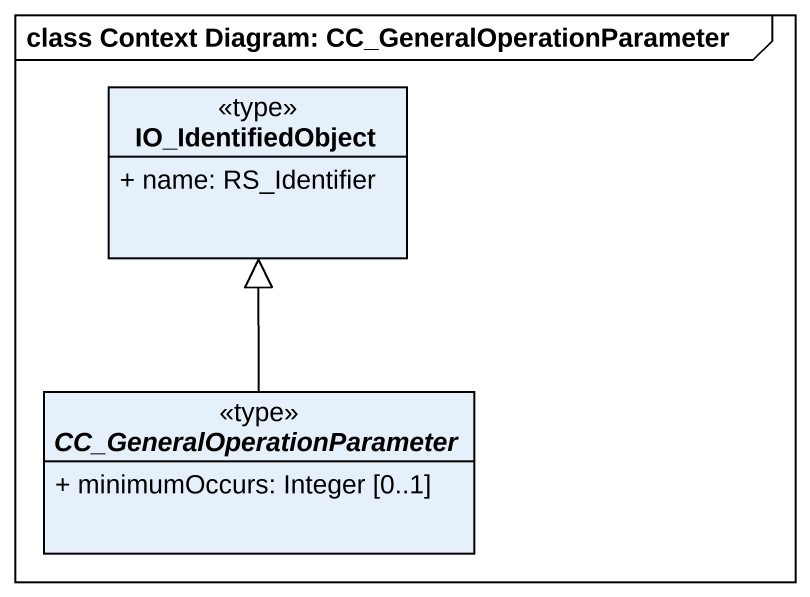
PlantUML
@startuml
mainframe class Context Diagram: CC_GeneralOperationParameter
hide circle
hide empty members
skinparam classAttributeIconSize 0
class IO_IdentifiedObject <<type>> {
  + name: RS_Identifier
}
abstract class CC_GeneralOperationParameter <<type>> {
  + minimumOccurs: Integer [0..1]
}
CC_GeneralOperationParameter -up-|> IO_IdentifiedObject
@enduml
